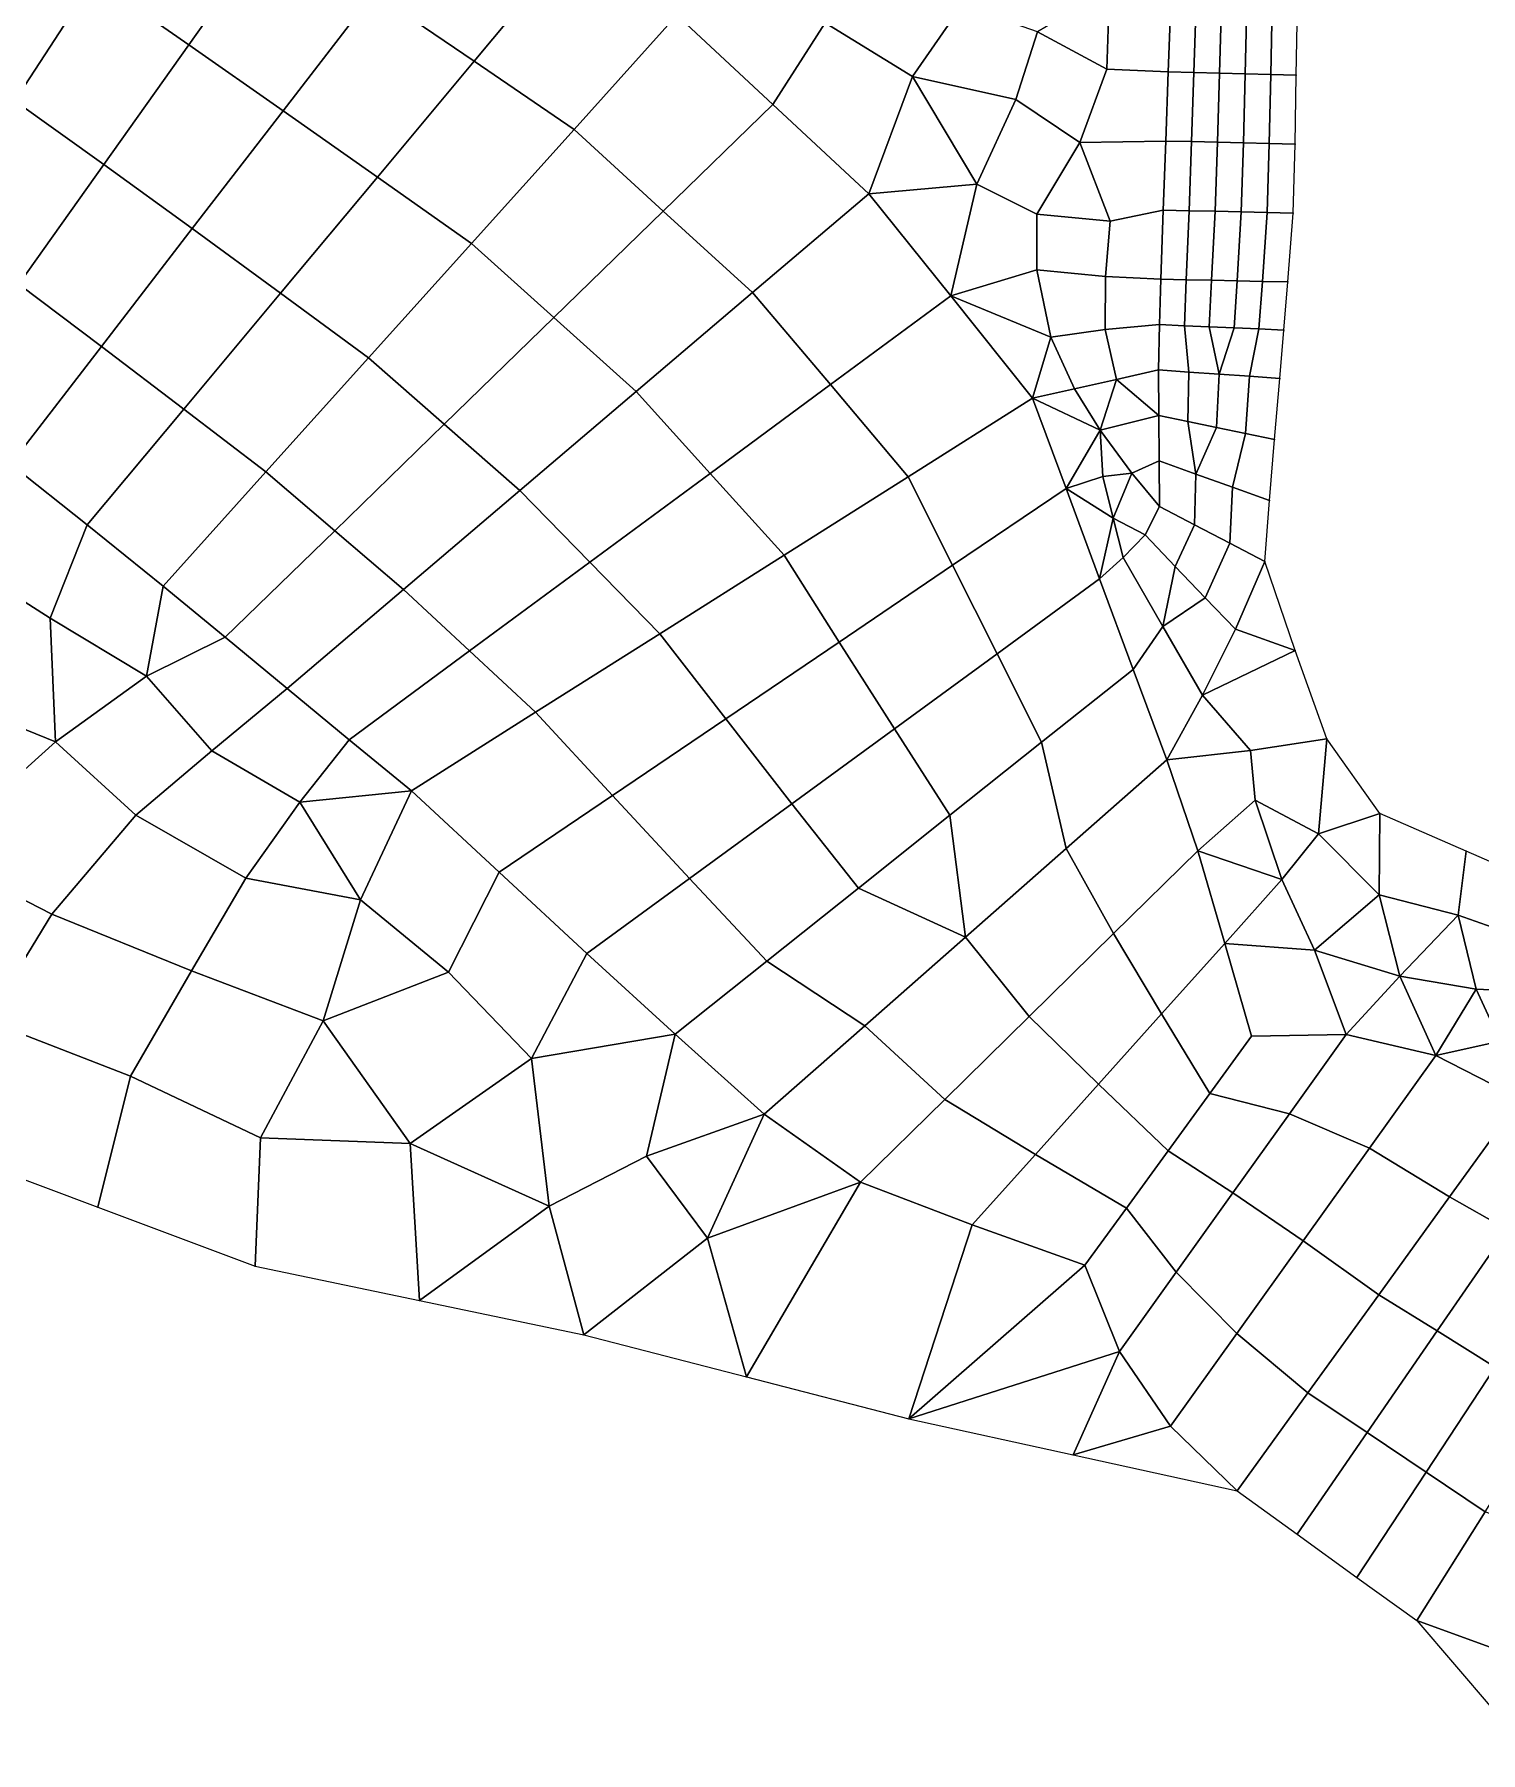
# Model space of a CAD drawing. Extents: x 391089 to 406232, y 6461839 to 6471033.
# Drawn here: x 402362.6 to 402490.8, y 6469441.8 to 6469594.2 of the extents above; entities that cross this region are included whole.
import ezdxf

# ---------------------------------------------------------------- set-up
doc = ezdxf.new("R2010")
doc.units = 0
for name, color, linetype in [('MESH_BOUND', 25, 'CONTINUOUS'), ('MESH_ELEMS', 18, 'CONTINUOUS'), ('MESH_NODES', 18, 'CONTINUOUS')]:
    doc.layers.add(name, color=color, linetype=linetype)

msp = doc.modelspace()

# ---------------------------------------------------------------- linework, layer by layer
at = {"layer": 'MESH_BOUND', "color": 25}
for points in [[(402474.422, 6469590.58, 1.513), (402474.517, 6469596.7, 1.434)], [(402474.327, 6469584.46, 1.661), (402474.422, 6469590.58, 1.513)], [(402474.145, 6469578.35, 1.726), (402474.327, 6469584.46, 1.661)], [(402473.682, 6469572.24, 1.648), (402474.145, 6469578.35, 1.726)], [(402473.32, 6469567.97, 1.853), (402473.682, 6469572.24, 1.648)], [(402472.957, 6469563.69, 1.756), (402473.32, 6469567.97, 1.853)], [(402472.499, 6469558.28, 1.98), (402472.957, 6469563.69, 1.756)], [(402472.04, 6469552.87, 1.825), (402472.499, 6469558.28, 1.98)], [(402471.644, 6469547.46, 1.666), (402472.04, 6469552.87, 1.825)], [(402474.312, 6469539.55, 1.638), (402471.644, 6469547.46, 1.666)], [(402477.132, 6469531.72, 1.352), (402474.312, 6469539.55, 1.638)], [(402481.836, 6469525.09, 1.41), (402477.132, 6469531.72, 1.352)], [(402489.484, 6469521.75, 1.276), (402481.836, 6469525.09, 1.41)], [(402497.132, 6469518.42, 1.28), (402489.484, 6469521.75, 1.276)], [(402354.259, 6469495.42, 3.303), (402368.197, 6469490.19, 3.318)], [(402368.197, 6469490.19, 3.318), (402382.139, 6469484.98, 3.354)], [(402382.139, 6469484.98, 3.354), (402396.709, 6469481.93, 3.698)], [(402396.709, 6469481.93, 3.698), (402411.278, 6469478.88, 3.493)], [(402411.278, 6469478.88, 3.493), (402425.687, 6469475.15, 3.456)], [(402425.687, 6469475.15, 3.456), (402440.098, 6469471.42, 3.495)], [(402440.098, 6469471.42, 3.495), (402454.638, 6469468.23, 3.337)], [(402454.638, 6469468.23, 3.337), (402469.178, 6469465.04, 3.322)], [(402469.178, 6469465.04, 3.322), (402474.491, 6469461.21, 5.495)], [(402474.491, 6469461.21, 5.495), (402479.804, 6469457.37, 5.782)], [(402479.804, 6469457.37, 5.782), (402485.117, 6469453.54, 4.01)], [(402485.117, 6469453.54, 4.01), (402495.114, 6469441.83, 3.667)]]:
    msp.add_polyline3d(points, dxfattribs=at)
at = {"layer": 'MESH_ELEMS', "color": 178}
for points in [[(402383.798, 6469603.9, -0.001), (402374.909, 6469609.92, -0.001), (402367.887, 6469599.12), (402376.265, 6469593.27)], [(402410.13, 6469602.09, 1.294), (402400.731, 6469608.31, 1.378), (402392.681, 6469597.86, -0.001), (402401.555, 6469591.81, -0.001)], [(402367.887, 6469599.12), (402359.509, 6469604.96), (402352.997, 6469593.97), (402360.864, 6469588.31)], [(402392.681, 6469597.86, -0.001), (402383.798, 6469603.9, -0.001), (402376.265, 6469593.27), (402384.632, 6469587.42)], [(402419.53, 6469595.88, 1.355), (402428.031, 6469587.97, 1.49), (402432.673, 6469595.22, 1.174), (402424.838, 6469603.39, 1.136)], [(402419.53, 6469595.88, 1.355), (402410.13, 6469602.09, 1.294), (402401.555, 6469591.81, -0.001), (402410.423, 6469585.76, -0.001)], [(402440.401, 6469590.44, 1.196), (402444.782, 6469596.76, 1.129), (402439.28, 6469601.48, 1.11), (402432.673, 6469595.22, 1.174)], [(402376.265, 6469593.27), (402367.887, 6469599.12), (402360.864, 6469588.31), (402368.732, 6469582.65)], [(402401.555, 6469591.81, -0.001), (402392.681, 6469597.86, -0.001), (402384.632, 6469587.42), (402392.98, 6469581.53)], [(402457.864, 6469598.22, 1.214), (402451.488, 6469594.41, 1.139), (402457.646, 6469591.1, 1.241), (402457.864, 6469598.22, 1.214)], [(402457.646, 6469591.1, 1.241), (402463.076, 6469590.86, 1.416), (402463.3, 6469596.98, 1.56), (402457.864, 6469598.22, 1.214)], [(402410.423, 6469585.76, -0.001), (402418.324, 6469578.52, -0.001), (402428.031, 6469587.97, 1.49), (402419.53, 6469595.88, 1.355)], [(402449.573, 6469588.4, 1.213), (402451.488, 6469594.41, 1.139), (402444.782, 6469596.76, 1.129), (402440.401, 6469590.44, 1.196)], [(402465.543, 6469596.93, 1.552), (402463.3, 6469596.98, 1.56), (402463.076, 6469590.86, 1.416), (402465.346, 6469590.8, 1.46)], [(402467.787, 6469596.87, 1.049), (402465.543, 6469596.93, 1.552), (402465.346, 6469590.8, 1.46), (402467.615, 6469590.75, 1.036)], [(402470.03, 6469596.82, 0.905), (402467.787, 6469596.87, 1.049), (402467.615, 6469590.75, 1.036), (402469.884, 6469590.69, 0.572)], [(402472.274, 6469596.76, 1.493), (402470.03, 6469596.82, 0.905), (402469.884, 6469590.69, 0.572), (402472.153, 6469590.64, 1.432)], [(402474.517, 6469596.7, 1.434), (402472.274, 6469596.76, 1.493), (402472.153, 6469590.64, 1.432), (402474.422, 6469590.58, 1.513)], [(402428.031, 6469587.97, 1.49), (402436.533, 6469580.06, -0.003), (402440.401, 6469590.44, 1.196), (402432.673, 6469595.22, 1.174)], [(402449.573, 6469588.4, 1.213), (402455.237, 6469584.6, 1.395), (402457.646, 6469591.1, 1.241), (402451.488, 6469594.41, 1.139)], [(402384.632, 6469587.42), (402376.265, 6469593.27), (402368.732, 6469582.65), (402376.582, 6469576.97)], [(402410.423, 6469585.76, -0.001), (402401.555, 6469591.81, -0.001), (402392.98, 6469581.53), (402401.316, 6469575.64)], [(402462.853, 6469584.73, 1.321), (402463.076, 6469590.86, 1.416), (402457.646, 6469591.1, 1.241), (402455.237, 6469584.6, 1.395)], [(402440.401, 6469590.44, 1.196), (402436.533, 6469580.06, -0.003), (402446.125, 6469580.92, 1.891), (402440.401, 6469590.44, 1.196)], [(402440.401, 6469590.44, 1.196), (402446.125, 6469580.92, 1.891), (402449.573, 6469588.4, 1.213), (402440.401, 6469590.44, 1.196)], [(402465.346, 6469590.8, 1.46), (402463.076, 6469590.86, 1.416), (402462.853, 6469584.73, 1.321), (402465.148, 6469584.68, 1.296)], [(402467.615, 6469590.75, 1.036), (402465.346, 6469590.8, 1.46), (402465.148, 6469584.68, 1.296), (402467.443, 6469584.62, 1)], [(402469.884, 6469590.69, 0.572), (402467.615, 6469590.75, 1.036), (402467.443, 6469584.62, 1), (402469.737, 6469584.57, 0.6)], [(402472.153, 6469590.64, 1.432), (402469.884, 6469590.69, 0.572), (402469.737, 6469584.57, 0.6), (402472.032, 6469584.52, 1.598)], [(402474.422, 6469590.58, 1.513), (402472.153, 6469590.64, 1.432), (402472.032, 6469584.52, 1.598), (402474.327, 6469584.46, 1.661)], [(402368.732, 6469582.65), (402360.864, 6469588.31), (402353.842, 6469577.5, 0), (402361.198, 6469572.03, 0)], [(402446.125, 6469580.92, 1.891), (402451.43, 6469578.25, 1.705), (402455.237, 6469584.6, 1.395), (402449.573, 6469588.4, 1.213)], [(402392.98, 6469581.53), (402384.632, 6469587.42), (402376.582, 6469576.97), (402384.404, 6469571.25)], [(402418.324, 6469578.52, -0.001), (402426.225, 6469571.29, 0), (402436.533, 6469580.06, -0.003), (402428.031, 6469587.97, 1.49)], [(402401.316, 6469575.64), (402408.617, 6469569.07), (402418.324, 6469578.52, -0.001), (402410.423, 6469585.76, -0.001)], [(402457.917, 6469577.64, 1.522), (402455.237, 6469584.6, 1.395), (402451.43, 6469578.25, 1.705), (402457.917, 6469577.64, 1.522)], [(402462.629, 6469578.6, 1.432), (402462.853, 6469584.73, 1.321), (402455.237, 6469584.6, 1.395), (402457.917, 6469577.64, 1.522)], [(402465.148, 6469584.68, 1.296), (402462.853, 6469584.73, 1.321), (402462.629, 6469578.6, 1.432), (402464.933, 6469578.55, 1.423)], [(402467.443, 6469584.62, 1), (402465.148, 6469584.68, 1.296), (402464.933, 6469578.55, 1.423), (402467.236, 6469578.5, 1)], [(402469.737, 6469584.57, 0.6), (402467.443, 6469584.62, 1), (402467.236, 6469578.5, 1), (402469.539, 6469578.45, 0.7)], [(402472.032, 6469584.52, 1.598), (402469.737, 6469584.57, 0.6), (402469.539, 6469578.45, 0.7), (402471.842, 6469578.4, 1.687)], [(402474.327, 6469584.46, 1.661), (402472.032, 6469584.52, 1.598), (402471.842, 6469578.4, 1.687), (402474.145, 6469578.35, 1.726)], [(402376.582, 6469576.97), (402368.732, 6469582.65), (402361.198, 6469572.03, 0), (402368.533, 6469566.52)], [(402401.316, 6469575.64), (402392.98, 6469581.53), (402384.404, 6469571.25), (402392.21, 6469565.51)], [(402446.125, 6469580.92, 1.891), (402436.533, 6469580.06, -0.003), (402443.798, 6469571, -0.002), (402446.125, 6469580.92, 1.891)], [(402443.798, 6469571, -0.002), (402451.427, 6469573.32, 1.933), (402451.43, 6469578.25, 1.705), (402446.125, 6469580.92, 1.891)], [(402426.225, 6469571.29, 0), (402433.137, 6469563.13, 0), (402443.798, 6469571, -0.002), (402436.533, 6469580.06, -0.003)], [(402408.617, 6469569.07), (402415.918, 6469562.51), (402426.225, 6469571.29, 0), (402418.324, 6469578.52, -0.001)], [(402451.43, 6469578.25, 1.705), (402451.427, 6469573.32, 1.933), (402457.5, 6469572.72, 1.676), (402457.917, 6469577.64, 1.522)], [(402462.406, 6469572.48, 1.633), (402462.629, 6469578.6, 1.432), (402457.917, 6469577.64, 1.522), (402457.5, 6469572.72, 1.676)], [(402464.933, 6469578.55, 1.423), (402462.629, 6469578.6, 1.432), (402462.406, 6469572.48, 1.633), (402464.661, 6469572.43, 1.6)], [(402467.236, 6469578.5, 1), (402464.933, 6469578.55, 1.423), (402464.661, 6469572.43, 1.6), (402466.916, 6469572.38, 1.211)], [(402469.539, 6469578.45, 0.7), (402467.236, 6469578.5, 1), (402466.916, 6469572.38, 1.211), (402469.171, 6469572.34, 0.72)], [(402471.842, 6469578.4, 1.687), (402469.539, 6469578.45, 0.7), (402469.171, 6469572.34, 0.72), (402471.427, 6469572.29, 1.349)], [(402474.145, 6469578.35, 1.726), (402471.842, 6469578.4, 1.687), (402471.427, 6469572.29, 1.349), (402473.682, 6469572.24, 1.648)], [(402384.404, 6469571.25), (402376.582, 6469576.97), (402368.533, 6469566.52), (402375.829, 6469560.97)], [(402392.21, 6469565.51), (402398.91, 6469559.63), (402408.617, 6469569.07), (402401.316, 6469575.64)], [(402451.427, 6469573.32, 1.933), (402443.798, 6469571, -0.002), (402452.667, 6469567.35, 1.779), (402451.427, 6469573.32, 1.933)], [(402457.474, 6469568.02, 1.822), (402457.5, 6469572.72, 1.676), (402451.427, 6469573.32, 1.933), (402452.667, 6469567.35, 1.779)], [(402368.533, 6469566.52), (402361.198, 6469572.03, 0), (402353.665, 6469561.4, 0.002), (402360.483, 6469556.08, 0.002)], [(402415.918, 6469562.51), (402422.476, 6469555.26), (402433.137, 6469563.13, 0), (402426.225, 6469571.29, 0)], [(402462.304, 6469568.46, 1.601), (402462.406, 6469572.48, 1.633), (402457.5, 6469572.72, 1.676), (402457.474, 6469568.02, 1.822)], [(402464.507, 6469568.36, 1.342), (402464.661, 6469572.43, 1.6), (402462.406, 6469572.48, 1.633), (402462.304, 6469568.46, 1.601)], [(402466.71, 6469568.26, 0.921), (402466.916, 6469572.38, 1.211), (402464.661, 6469572.43, 1.6), (402464.507, 6469568.36, 1.342)], [(402468.913, 6469568.16, 0.715), (402469.171, 6469572.34, 0.72), (402466.916, 6469572.38, 1.211), (402466.71, 6469568.26, 0.921)], [(402471.116, 6469568.07, 1.671), (402471.427, 6469572.29, 1.349), (402469.171, 6469572.34, 0.72), (402468.913, 6469568.16, 0.715)], [(402473.32, 6469567.97, 1.853), (402473.682, 6469572.24, 1.648), (402471.427, 6469572.29, 1.349), (402471.116, 6469568.07, 1.671)], [(402392.21, 6469565.51), (402384.404, 6469571.25), (402375.829, 6469560.97), (402383.103, 6469555.39, 0)], [(402433.137, 6469563.13, 0), (402440.03, 6469554.96, 0), (402451.039, 6469561.93, 1.796), (402443.798, 6469571, -0.002)], [(402452.667, 6469567.35, 1.779), (402443.798, 6469571, -0.002), (402451.039, 6469561.93, 1.796), (402452.667, 6469567.35, 1.779)], [(402398.91, 6469559.63), (402405.61, 6469553.74), (402415.918, 6469562.51), (402408.617, 6469569.07)], [(402462.202, 6469564.44, 1.719), (402462.304, 6469568.46, 1.601), (402457.474, 6469568.02, 1.822), (402458.481, 6469563.6, 1.907)], [(402464.891, 6469564.25, 1.269), (402464.507, 6469568.36, 1.342), (402462.304, 6469568.46, 1.601), (402462.202, 6469564.44, 1.719)], [(402467.58, 6469564.06, 0.543), (402466.71, 6469568.26, 0.921), (402464.507, 6469568.36, 1.342), (402464.891, 6469564.25, 1.269)], [(402467.58, 6469564.06, 0.543), (402468.913, 6469568.16, 0.715), (402466.71, 6469568.26, 0.921), (402467.58, 6469564.06, 0.543)], [(402454.76, 6469562.76, 1.824), (402452.667, 6469567.35, 1.779), (402451.039, 6469561.93, 1.796), (402454.76, 6469562.76, 1.824)], [(402454.76, 6469562.76, 1.824), (402458.481, 6469563.6, 1.907), (402457.474, 6469568.02, 1.822), (402452.667, 6469567.35, 1.779)], [(402470.269, 6469563.88, 1.296), (402471.116, 6469568.07, 1.671), (402468.913, 6469568.16, 0.715), (402467.58, 6469564.06, 0.543)], [(402472.957, 6469563.69, 1.756), (402473.32, 6469567.97, 1.853), (402471.116, 6469568.07, 1.671), (402470.269, 6469563.88, 1.296)], [(402375.829, 6469560.97), (402368.533, 6469566.52), (402360.483, 6469556.08, 0.002), (402367.253, 6469550.69, 0.002)], [(402383.103, 6469555.39, 0), (402389.203, 6469550.18), (402398.91, 6469559.63), (402392.21, 6469565.51)], [(402462.202, 6469564.44, 1.719), (402458.481, 6469563.6, 1.907), (402462.235, 6469560.4, 1.925), (402462.202, 6469564.44, 1.719)], [(402464.801, 6469559.87, 1.768), (402464.891, 6469564.25, 1.269), (402462.202, 6469564.44, 1.719), (402462.235, 6469560.4, 1.925)], [(402467.367, 6469559.34, 0.5), (402467.58, 6469564.06, 0.543), (402464.891, 6469564.25, 1.269), (402464.801, 6469559.87, 1.768)], [(402469.933, 6469558.81, 1.343), (402470.269, 6469563.88, 1.296), (402467.58, 6469564.06, 0.543), (402467.367, 6469559.34, 0.5)], [(402472.499, 6469558.28, 1.98), (402472.957, 6469563.69, 1.756), (402470.269, 6469563.88, 1.296), (402469.933, 6469558.81, 1.343)], [(402405.61, 6469553.74), (402411.816, 6469547.39), (402422.476, 6469555.26), (402415.918, 6469562.51)], [(402422.476, 6469555.26), (402429.021, 6469548), (402440.03, 6469554.96, 0), (402433.137, 6469563.13, 0)], [(402454.76, 6469562.76, 1.824), (402451.039, 6469561.93, 1.796), (402457.032, 6469559.1, 1.822), (402454.76, 6469562.76, 1.824)], [(402454.76, 6469562.76, 1.824), (402457.032, 6469559.1, 1.822), (402458.481, 6469563.6, 1.907), (402454.76, 6469562.76, 1.824)], [(402458.481, 6469563.6, 1.907), (402457.032, 6469559.1, 1.822), (402462.235, 6469560.4, 1.925), (402458.481, 6469563.6, 1.907)], [(402383.103, 6469555.39, 0), (402375.829, 6469560.97), (402367.253, 6469550.69, 0.002), (402373.996, 6469545.27, 0.854)], [(402451.039, 6469561.93, 1.796), (402440.03, 6469554.96, 0), (402443.965, 6469547.11, 0), (402454.014, 6469553.91, 1.323)], [(402457.032, 6469559.1, 1.822), (402451.039, 6469561.93, 1.796), (402454.014, 6469553.91, 1.323), (402457.032, 6469559.1, 1.822)], [(402389.203, 6469550.18), (402395.302, 6469544.97, 0), (402405.61, 6469553.74), (402398.91, 6469559.63)], [(402454.014, 6469553.91, 1.323), (402457.269, 6469554.99, 1.411), (402457.032, 6469559.1, 1.822), (402454.014, 6469553.91, 1.323)], [(402457.032, 6469559.1, 1.822), (402459.837, 6469555.27, 1.542), (402462.267, 6469556.37, 1.767), (402462.235, 6469560.4, 1.925)], [(402459.837, 6469555.27, 1.542), (402457.032, 6469559.1, 1.822), (402457.269, 6469554.99, 1.411), (402459.837, 6469555.27, 1.542)], [(402465.525, 6469555.2, 0.5), (402464.801, 6469559.87, 1.768), (402462.235, 6469560.4, 1.925), (402462.267, 6469556.37, 1.767)], [(402465.525, 6469555.2, 0.5), (402467.367, 6469559.34, 0.5), (402464.801, 6469559.87, 1.768), (402465.525, 6469555.2, 0.5)], [(402468.783, 6469554.04, 0.879), (402469.933, 6469558.81, 1.343), (402467.367, 6469559.34, 0.5), (402465.525, 6469555.2, 0.5)], [(402472.04, 6469552.87, 1.825), (402472.499, 6469558.28, 1.98), (402469.933, 6469558.81, 1.343), (402468.783, 6469554.04, 0.879)], [(402357.135, 6469546.8, 1.058), (402363.969, 6469542.42, 1.168), (402367.253, 6469550.69, 0.002), (402360.483, 6469556.08, 0.002)], [(402459.837, 6469555.27, 1.542), (402462.3, 6469552.33, 1.463), (402462.267, 6469556.37, 1.767), (402459.837, 6469555.27, 1.542)], [(402465.415, 6469550.71, 0.5), (402465.525, 6469555.2, 0.5), (402462.267, 6469556.37, 1.767), (402462.3, 6469552.33, 1.463)], [(402373.996, 6469545.27, 0.854), (402379.495, 6469540.73, 1.095), (402389.203, 6469550.18), (402383.103, 6469555.39, 0)], [(402411.816, 6469547.39), (402418.012, 6469541.04), (402429.021, 6469548), (402422.476, 6469555.26)], [(402440.03, 6469554.96, 0), (402429.021, 6469548), (402433.916, 6469540.31), (402443.965, 6469547.11, 0)], [(402454.014, 6469553.91, 1.323), (402458.189, 6469551.28, 1.08), (402457.269, 6469554.99, 1.411), (402454.014, 6469553.91, 1.323)], [(402457.269, 6469554.99, 1.411), (402458.189, 6469551.28, 1.08), (402459.837, 6469555.27, 1.542), (402457.269, 6469554.99, 1.411)], [(402462.3, 6469552.33, 1.463), (402459.837, 6469555.27, 1.542), (402458.189, 6469551.28, 1.08), (402461.023, 6469549.81, 1.161)], [(402468.529, 6469549.08, 0.6), (402468.783, 6469554.04, 0.879), (402465.525, 6469555.2, 0.5), (402465.415, 6469550.71, 0.5)], [(402395.302, 6469544.97, 0), (402401.155, 6469539.52, 0), (402411.816, 6469547.39), (402405.61, 6469553.74)], [(402454.014, 6469553.91, 1.323), (402443.965, 6469547.11, 0), (402447.899, 6469539.26, -0.001), (402456.988, 6469545.9, -0.002)], [(402454.014, 6469553.91, 1.323), (402456.988, 6469545.9, -0.002), (402458.189, 6469551.28, 1.08), (402454.014, 6469553.91, 1.323)], [(402471.644, 6469547.46, 1.666), (402472.04, 6469552.87, 1.825), (402468.783, 6469554.04, 0.879), (402468.529, 6469549.08, 0.6)], [(402461.023, 6469549.81, 1.161), (402463.69, 6469547.02, 0.6), (402465.415, 6469550.71, 0.5), (402462.3, 6469552.33, 1.463)], [(402373.996, 6469545.27, 0.854), (402367.253, 6469550.69, 0.002), (402363.969, 6469542.42, 1.168), (402372.526, 6469537.29, 1.399)], [(402379.495, 6469540.73, 1.095), (402384.995, 6469536.19, 1.191), (402395.302, 6469544.97, 0), (402389.203, 6469550.18)], [(402458.189, 6469551.28, 1.08), (402456.988, 6469545.9, -0.002), (402459.09, 6469547.79, 0.895), (402458.189, 6469551.28, 1.08)], [(402461.023, 6469549.81, 1.161), (402458.189, 6469551.28, 1.08), (402459.09, 6469547.79, 0.895), (402461.023, 6469549.81, 1.161)], [(402463.69, 6469547.02, 0.6), (402466.358, 6469544.24, 0.448), (402468.529, 6469549.08, 0.6), (402465.415, 6469550.71, 0.5)], [(402459.09, 6469547.79, 0.895), (402462.604, 6469541.69, 0.5), (402463.69, 6469547.02, 0.6), (402461.023, 6469549.81, 1.161)], [(402466.358, 6469544.24, 0.448), (402469.026, 6469541.45, 1.056), (402471.644, 6469547.46, 1.666), (402468.529, 6469549.08, 0.6)], [(402401.155, 6469539.52, 0), (402407.003, 6469534.08), (402418.012, 6469541.04), (402411.816, 6469547.39)], [(402429.021, 6469548), (402418.012, 6469541.04), (402423.867, 6469533.51), (402433.916, 6469540.31)], [(402443.965, 6469547.11, 0), (402433.916, 6469540.31), (402438.811, 6469532.61, 0), (402447.899, 6469539.26, -0.001)], [(402456.988, 6469545.9, -0.002), (402459.962, 6469537.88, -0.001), (402462.604, 6469541.69, 0.5), (402459.09, 6469547.79, 0.895)], [(402462.604, 6469541.69, 0.5), (402466.358, 6469544.24, 0.448), (402463.69, 6469547.02, 0.6), (402462.604, 6469541.69, 0.5)], [(402471.644, 6469547.46, 1.666), (402469.026, 6469541.45, 1.056), (402474.312, 6469539.55, 1.638), (402471.644, 6469547.46, 1.666)], [(402363.969, 6469542.42, 1.168), (402357.135, 6469546.8, 1.058), (402352.68, 6469536.26, 1.503), (402364.466, 6469531.46, 1.73)], [(402459.962, 6469537.88, -0.001), (402456.988, 6469545.9, -0.002), (402447.899, 6469539.26, -0.001), (402451.846, 6469531.42, -0.001)], [(402379.495, 6469540.73, 1.095), (402373.996, 6469545.27, 0.854), (402372.526, 6469537.29, 1.399), (402379.495, 6469540.73, 1.095)], [(402384.995, 6469536.19, 1.191), (402390.494, 6469531.65, 1.383), (402401.155, 6469539.52, 0), (402395.302, 6469544.97, 0)], [(402462.604, 6469541.69, 0.5), (402466.118, 6469535.59, 1.091), (402469.026, 6469541.45, 1.056), (402466.358, 6469544.24, 0.448)], [(402364.466, 6469531.46, 1.73), (402372.526, 6469537.29, 1.399), (402363.969, 6469542.42, 1.168), (402364.466, 6469531.46, 1.73)], [(402418.012, 6469541.04), (402407.003, 6469534.08), (402413.819, 6469526.7), (402423.867, 6469533.51)], [(402459.962, 6469537.88, -0.001), (402462.936, 6469529.87, -0.001), (402466.118, 6469535.59, 1.091), (402462.604, 6469541.69, 0.5)], [(402474.312, 6469539.55, 1.638), (402469.026, 6469541.45, 1.056), (402466.118, 6469535.59, 1.091), (402474.312, 6469539.55, 1.638)], [(402378.32, 6469530.67, 1.685), (402384.995, 6469536.19, 1.191), (402379.495, 6469540.73, 1.095), (402372.526, 6469537.29, 1.399)], [(402390.494, 6469531.65, 1.383), (402395.994, 6469527.11, 0.001), (402407.003, 6469534.08), (402401.155, 6469539.52, 0)], [(402433.916, 6469540.31), (402423.867, 6469533.51), (402429.723, 6469525.97), (402438.811, 6469532.61, 0)], [(402474.312, 6469539.55, 1.638), (402466.118, 6469535.59, 1.091), (402470.374, 6469530.68, 0.985), (402477.132, 6469531.72, 1.352)], [(402451.846, 6469531.42, -0.001), (402447.899, 6469539.26, -0.001), (402438.811, 6469532.61, 0), (402443.73, 6469524.95, 0)], [(402462.936, 6469529.87, -0.001), (402459.962, 6469537.88, -0.001), (402451.846, 6469531.42, -0.001), (402454.015, 6469522.01, -0.001)], [(402364.466, 6469531.46, 1.73), (402352.68, 6469536.26, 1.503), (402353.527, 6469521.63, 2.114), (402364.466, 6469531.46, 1.73)], [(402371.573, 6469524.95, 1.823), (402378.32, 6469530.67, 1.685), (402372.526, 6469537.29, 1.399), (402364.466, 6469531.46, 1.73)], [(402386.108, 6469526.11, 2.124), (402390.494, 6469531.65, 1.383), (402384.995, 6469536.19, 1.191), (402378.32, 6469530.67, 1.685)], [(402466.118, 6469535.59, 1.091), (402462.936, 6469529.87, -0.001), (402470.374, 6469530.68, 0.985), (402466.118, 6469535.59, 1.091)], [(402407.003, 6469534.08), (402395.994, 6469527.11, 0.001), (402403.77, 6469519.9, 1.65), (402413.819, 6469526.7)], [(402423.867, 6469533.51), (402413.819, 6469526.7), (402420.635, 6469519.33), (402429.723, 6469525.97)], [(402443.73, 6469524.95, 0), (402438.811, 6469532.61, 0), (402429.723, 6469525.97), (402435.615, 6469518.48)], [(402470.78, 6469526.28, 1.004), (402476.396, 6469523.3, 1.322), (402477.132, 6469531.72, 1.352), (402470.374, 6469530.68, 0.985)], [(402476.396, 6469523.3, 1.322), (402481.836, 6469525.09, 1.41), (402477.132, 6469531.72, 1.352), (402476.396, 6469523.3, 1.322)], [(402364.139, 6469516.19, 2.309), (402371.573, 6469524.95, 1.823), (402364.466, 6469531.46, 1.73), (402353.527, 6469521.63, 2.114)], [(402378.32, 6469530.67, 1.685), (402371.573, 6469524.95, 1.823), (402381.32, 6469519.36, 2.813), (402386.108, 6469526.11, 2.124)], [(402386.108, 6469526.11, 2.124), (402395.994, 6469527.11, 0.001), (402390.494, 6469531.65, 1.383), (402386.108, 6469526.11, 2.124)], [(402454.015, 6469522.01, -0.001), (402451.846, 6469531.42, -0.001), (402443.73, 6469524.95, 0), (402445.094, 6469514.15, 0)], [(402470.78, 6469526.28, 1.004), (402470.374, 6469530.68, 0.985), (402462.936, 6469529.87, -0.001), (402465.709, 6469521.79, -0.001)], [(402458.23, 6469514.45, 0), (402465.709, 6469521.79, -0.001), (402462.936, 6469529.87, -0.001), (402454.015, 6469522.01, -0.001)], [(402386.108, 6469526.11, 2.124), (402391.477, 6469517.46, 2.378), (402395.994, 6469527.11, 0.001), (402386.108, 6469526.11, 2.124)], [(402403.77, 6469519.9, 1.65), (402395.994, 6469527.11, 0.001), (402391.477, 6469517.46, 2.378), (402399.278, 6469511.03, 2.785)], [(402386.108, 6469526.11, 2.124), (402381.32, 6469519.36, 2.813), (402391.477, 6469517.46, 2.378), (402386.108, 6469526.11, 2.124)], [(402413.819, 6469526.7), (402403.77, 6469519.9, 1.65), (402411.546, 6469512.69, 0.001), (402420.635, 6469519.33)], [(402435.615, 6469518.48), (402429.723, 6469525.97), (402420.635, 6469519.33), (402427.499, 6469512.01)], [(402465.709, 6469521.79, -0.001), (402473.14, 6469519.26, 0.692), (402470.78, 6469526.28, 1.004), (402465.709, 6469521.79, -0.001)], [(402470.78, 6469526.28, 1.004), (402473.14, 6469519.26, 0.692), (402476.396, 6469523.3, 1.322), (402470.78, 6469526.28, 1.004)], [(402371.573, 6469524.95, 1.823), (402364.139, 6469516.19, 2.309), (402376.496, 6469511.14, 2.977), (402381.32, 6469519.36, 2.813)], [(402445.094, 6469514.15, 0), (402443.73, 6469524.95, 0), (402435.615, 6469518.48), (402445.094, 6469514.15, 0)], [(402481.767, 6469517.89, 1.209), (402481.836, 6469525.09, 1.41), (402476.396, 6469523.3, 1.322), (402481.767, 6469517.89, 1.209)], [(402481.767, 6469517.89, 1.209), (402488.759, 6469516.09, 1.089), (402489.484, 6469521.75, 1.276), (402481.836, 6469525.09, 1.41)], [(402481.767, 6469517.89, 1.209), (402476.396, 6469523.3, 1.322), (402473.14, 6469519.26, 0.692), (402476.042, 6469512.98, 0.726)], [(402358.37, 6469506.76, 3.021), (402364.139, 6469516.19, 2.309), (402353.527, 6469521.63, 2.114), (402346.034, 6469511.54, 2.838)], [(402450.75, 6469507.1), (402458.23, 6469514.45, 0), (402454.015, 6469522.01, -0.001), (402445.094, 6469514.15, 0)], [(402462.486, 6469507.34, 0), (402468.079, 6469513.58, -0.001), (402465.709, 6469521.79, -0.001), (402458.23, 6469514.45, 0)], [(402465.709, 6469521.79, -0.001), (402468.079, 6469513.58, -0.001), (402473.14, 6469519.26, 0.692), (402465.709, 6469521.79, -0.001)], [(402488.759, 6469516.09, 1.089), (402495.81, 6469513.61, 1.078), (402497.132, 6469518.42, 1.28), (402489.484, 6469521.75, 1.276)], [(402399.278, 6469511.03, 2.785), (402406.641, 6469503.38, 3.018), (402411.546, 6469512.69, 0.001), (402403.77, 6469519.9, 1.65)], [(402388.164, 6469506.72, 2.845), (402391.477, 6469517.46, 2.378), (402381.32, 6469519.36, 2.813), (402376.496, 6469511.14, 2.977)], [(402427.499, 6469512.01), (402420.635, 6469519.33), (402411.546, 6469512.69, 0.001), (402419.383, 6469505.54, 0.001)], [(402445.094, 6469514.15, 0), (402435.615, 6469518.48), (402427.499, 6469512.01), (402436.173, 6469506.29)], [(402476.042, 6469512.98, 0.726), (402473.14, 6469519.26, 0.692), (402468.079, 6469513.58, -0.001), (402476.042, 6469512.98, 0.726)], [(402399.278, 6469511.03, 2.785), (402391.477, 6469517.46, 2.378), (402388.164, 6469506.72, 2.845), (402399.278, 6469511.03, 2.785)], [(402483.603, 6469510.68, 0.926), (402481.767, 6469517.89, 1.209), (402476.042, 6469512.98, 0.726), (402483.603, 6469510.68, 0.926)], [(402483.603, 6469510.68, 0.926), (402488.759, 6469516.09, 1.089), (402481.767, 6469517.89, 1.209), (402483.603, 6469510.68, 0.926)], [(402371.11, 6469501.81, 3.263), (402376.496, 6469511.14, 2.977), (402364.139, 6469516.19, 2.309), (402358.37, 6469506.76, 3.021)], [(402483.603, 6469510.68, 0.926), (402490.352, 6469509.54, 0.68), (402488.759, 6469516.09, 1.089), (402483.603, 6469510.68, 0.926)], [(402495.81, 6469513.61, 1.078), (402488.759, 6469516.09, 1.089), (402490.352, 6469509.54, 0.68), (402494.978, 6469509.31, 0.481)], [(402443.271, 6469499.75), (402450.75, 6469507.1), (402445.094, 6469514.15, 0), (402436.173, 6469506.29)], [(402456.892, 6469501.11), (402462.486, 6469507.34, 0), (402458.23, 6469514.45, 0), (402450.75, 6469507.1)], [(402466.757, 6469500.28, 0), (402470.448, 6469505.36, 0.733), (402468.079, 6469513.58, -0.001), (402462.486, 6469507.34, 0)], [(402470.448, 6469505.36, 0.733), (402478.859, 6469505.51, -0.001), (402476.042, 6469512.98, 0.726), (402468.079, 6469513.58, -0.001)], [(402411.546, 6469512.69, 0.001), (402406.641, 6469503.38, 3.018), (402419.383, 6469505.54, 0.001), (402411.546, 6469512.69, 0.001)], [(402436.173, 6469506.29), (402427.499, 6469512.01), (402419.383, 6469505.54, 0.001), (402427.252, 6469498.43, 0.001)], [(402483.603, 6469510.68, 0.926), (402476.042, 6469512.98, 0.726), (402478.859, 6469505.51, -0.001), (402483.603, 6469510.68, 0.926)], [(402382.637, 6469496.34, 3.142), (402388.164, 6469506.72, 2.845), (402376.496, 6469511.14, 2.977), (402371.11, 6469501.81, 3.263)], [(402399.278, 6469511.03, 2.785), (402388.164, 6469506.72, 2.845), (402395.876, 6469495.85, 3.075), (402406.641, 6469503.38, 3.018)], [(402486.804, 6469503.64, -0.001), (402483.603, 6469510.68, 0.926), (402478.859, 6469505.51, -0.001), (402486.804, 6469503.64, -0.001)], [(402486.804, 6469503.64, -0.001), (402490.352, 6469509.54, 0.68), (402483.603, 6469510.68, 0.926), (402486.804, 6469503.64, -0.001)], [(402492.492, 6469504.93, 0.5), (402490.352, 6469509.54, 0.68), (402486.804, 6469503.64, -0.001), (402492.492, 6469504.93, 0.5)], [(402490.352, 6469509.54, 0.68), (402492.492, 6469504.93, 0.5), (402494.978, 6469509.31, 0.481), (402490.352, 6469509.54, 0.68)], [(402463.066, 6469495.2), (402466.757, 6469500.28, 0), (402462.486, 6469507.34, 0), (402456.892, 6469501.11)], [(402371.11, 6469501.81, 3.263), (402358.37, 6469506.76, 3.021), (402354.259, 6469495.42, 3.303), (402368.197, 6469490.19, 3.318)], [(402388.164, 6469506.72, 2.845), (402382.637, 6469496.34, 3.142), (402395.876, 6469495.85, 3.075), (402388.164, 6469506.72, 2.845)], [(402435.792, 6469492.41, 0), (402443.271, 6469499.75), (402436.173, 6469506.29), (402427.252, 6469498.43, 0.001)], [(402451.299, 6469494.87), (402456.892, 6469501.11), (402450.75, 6469507.1), (402443.271, 6469499.75)], [(402416.835, 6469494.72, 3.396), (402419.383, 6469505.54, 0.001), (402406.641, 6469503.38, 3.018), (402408.204, 6469490.28, 3.528)], [(402419.383, 6469505.54, 0.001), (402416.835, 6469494.72, 3.396), (402427.252, 6469498.43, 0.001), (402419.383, 6469505.54, 0.001)], [(402478.859, 6469505.51, -0.001), (402470.448, 6469505.36, 0.733), (402466.757, 6469500.28, 0), (402473.831, 6469498.48, 0)], [(402486.804, 6469503.64, -0.001), (402478.859, 6469505.51, -0.001), (402473.831, 6469498.48, 0), (402480.922, 6469495.42, 0)], [(402486.804, 6469503.64, -0.001), (402494.29, 6469499.8, -0.001), (402492.492, 6469504.93, 0.5), (402486.804, 6469503.64, -0.001)], [(402395.876, 6469495.85, 3.075), (402408.204, 6469490.28, 3.528), (402406.641, 6469503.38, 3.018), (402395.876, 6469495.85, 3.075)], [(402494.29, 6469499.8, -0.001), (402486.804, 6469503.64, -0.001), (402480.922, 6469495.42, 0), (402488.012, 6469491.11, 0)], [(402382.637, 6469496.34, 3.142), (402371.11, 6469501.81, 3.263), (402368.197, 6469490.19, 3.318), (402382.139, 6469484.98, 3.354)], [(402445.705, 6469488.64, 0), (402451.299, 6469494.87), (402443.271, 6469499.75), (402435.792, 6469492.41, 0)], [(402459.375, 6469490.12), (402463.066, 6469495.2), (402456.892, 6469501.11), (402451.299, 6469494.87)], [(402473.831, 6469498.48, 0), (402466.757, 6469500.28, 0), (402463.066, 6469495.2), (402468.803, 6469491.46)], [(402494.29, 6469499.8, -0.001), (402488.012, 6469491.11, 0), (402493.099, 6469488.23, 0), (402499.302, 6469497.24, 0.455)], [(402427.252, 6469498.43, 0.001), (402416.835, 6469494.72, 3.396), (402422.239, 6469487.46, 3.358), (402427.252, 6469498.43, 0.001)], [(402435.792, 6469492.41, 0), (402427.252, 6469498.43, 0.001), (402422.239, 6469487.46, 3.358), (402435.792, 6469492.41, 0)], [(402480.922, 6469495.42, 0), (402473.831, 6469498.48, 0), (402468.803, 6469491.46), (402475.041, 6469487.2)], [(402382.139, 6469484.98, 3.354), (402396.709, 6469481.93, 3.698), (402395.876, 6469495.85, 3.075), (402382.637, 6469496.34, 3.142)], [(402396.709, 6469481.93, 3.698), (402408.204, 6469490.28, 3.528), (402395.876, 6469495.85, 3.075), (402396.709, 6469481.93, 3.698)], [(402468.803, 6469491.46), (402463.066, 6469495.2), (402459.375, 6469490.12), (402463.776, 6469484.44, 0)], [(402488.012, 6469491.11, 0), (402480.922, 6469495.42, 0), (402475.041, 6469487.2), (402481.734, 6469482.42)], [(402408.204, 6469490.28, 3.528), (402411.278, 6469478.88, 3.493), (402422.239, 6469487.46, 3.358), (402416.835, 6469494.72, 3.396)], [(402455.684, 6469485.04, -0.1), (402459.375, 6469490.12), (402451.299, 6469494.87), (402445.705, 6469488.64, 0)], [(402435.792, 6469492.41, 0), (402422.239, 6469487.46, 3.358), (402425.687, 6469475.15, 3.456), (402435.792, 6469492.41, 0)], [(402440.098, 6469471.42, 3.495), (402445.705, 6469488.64, 0), (402435.792, 6469492.41, 0), (402425.687, 6469475.15, 3.456)], [(402475.041, 6469487.2), (402468.803, 6469491.46), (402463.776, 6469484.44, 0), (402469.159, 6469478.99, 0)], [(402488.012, 6469491.11, 0), (402481.734, 6469482.42), (402486.896, 6469479.22), (402493.099, 6469488.23, 0)], [(402408.204, 6469490.28, 3.528), (402396.709, 6469481.93, 3.698), (402411.278, 6469478.88, 3.493), (402408.204, 6469490.28, 3.528)], [(402463.776, 6469484.44, 0), (402459.375, 6469490.12), (402455.684, 6469485.04, -0.1), (402458.748, 6469477.41, 0)], [(402440.098, 6469471.42, 3.495), (402455.684, 6469485.04, -0.1), (402445.705, 6469488.64, 0), (402440.098, 6469471.42, 3.495)], [(402493.099, 6469488.23, 0), (402486.896, 6469479.22), (402492.059, 6469476.02), (402498.187, 6469485.34, 0)], [(402425.687, 6469475.15, 3.456), (402422.239, 6469487.46, 3.358), (402411.278, 6469478.88, 3.493), (402425.687, 6469475.15, 3.456)], [(402481.734, 6469482.42), (402475.041, 6469487.2), (402469.159, 6469478.99, 0), (402475.456, 6469473.73)], [(402458.748, 6469477.41, 0), (402455.684, 6469485.04, -0.1), (402440.098, 6469471.42, 3.495), (402458.748, 6469477.41, 0)], [(402469.159, 6469478.99, 0), (402463.776, 6469484.44, 0), (402458.748, 6469477.41, 0), (402463.278, 6469470.77, 0.001)], [(402481.734, 6469482.42), (402475.456, 6469473.73), (402480.694, 6469470.22, 0), (402486.896, 6469479.22)], [(402475.456, 6469473.73), (402469.159, 6469478.99, 0), (402463.278, 6469470.77, 0.001), (402469.178, 6469465.04, 3.322)], [(402486.896, 6469479.22), (402480.694, 6469470.22, 0), (402485.931, 6469466.7), (402492.059, 6469476.02)], [(402454.638, 6469468.23, 3.337), (402458.748, 6469477.41, 0), (402440.098, 6469471.42, 3.495), (402454.638, 6469468.23, 3.337)], [(402463.278, 6469470.77, 0.001), (402458.748, 6469477.41, 0), (402454.638, 6469468.23, 3.337), (402463.278, 6469470.77, 0.001)], [(402492.059, 6469476.02), (402485.931, 6469466.7), (402491.169, 6469463.18), (402497.222, 6469472.82)], [(402475.456, 6469473.73), (402469.178, 6469465.04, 3.322), (402474.491, 6469461.21, 5.495), (402480.694, 6469470.22, 0)], [(402454.638, 6469468.23, 3.337), (402469.178, 6469465.04, 3.322), (402463.278, 6469470.77, 0.001), (402454.638, 6469468.23, 3.337)], [(402480.694, 6469470.22, 0), (402474.491, 6469461.21, 5.495), (402479.804, 6469457.37, 5.782), (402485.931, 6469466.7)], [(402485.931, 6469466.7), (402479.804, 6469457.37, 5.782), (402485.117, 6469453.54, 4.01), (402491.169, 6469463.18)], [(402505.484, 6469457.61), (402491.169, 6469463.18), (402485.117, 6469453.54, 4.01), (402500.282, 6469448.01, 0.001)], [(402500.282, 6469448.01, 0.001), (402485.117, 6469453.54, 4.01), (402495.114, 6469441.83, 3.667), (402500.282, 6469448.01, 0.001)]]:
    msp.add_3dface(points, dxfattribs=at)
at = {"layer": 'MESH_NODES', "color": 18}
for p in [(402376.265, 6469593.27), (402401.555, 6469591.81, -0.001), (402457.646, 6469591.1, 1.241), (402440.401, 6469590.44, 1.196), (402463.076, 6469590.86, 1.416), (402465.346, 6469590.8, 1.46), (402467.615, 6469590.75, 1.036), (402469.884, 6469590.69, 0.572), (402472.153, 6469590.64, 1.432), (402474.422, 6469590.58, 1.513), (402449.573, 6469588.4, 1.213), (402384.632, 6469587.42), (402428.031, 6469587.97, 1.49), (402410.423, 6469585.76, -0.001), (402455.237, 6469584.6, 1.395), (402462.853, 6469584.73, 1.321), (402465.148, 6469584.68, 1.296), (402467.443, 6469584.62, 1), (402469.737, 6469584.57, 0.6), (402472.032, 6469584.52, 1.598), (402474.327, 6469584.46, 1.661), (402368.732, 6469582.65), (402392.98, 6469581.53), (402446.125, 6469580.92, 1.891), (402436.533, 6469580.06, -0.003), (402418.324, 6469578.52, -0.001), (402451.43, 6469578.25, 1.705), (402457.917, 6469577.64, 1.522), (402462.629, 6469578.6, 1.432), (402464.933, 6469578.55, 1.423), (402467.236, 6469578.5, 1), (402469.539, 6469578.45, 0.7), (402471.842, 6469578.4, 1.687), (402474.145, 6469578.35, 1.726), (402376.582, 6469576.97), (402401.316, 6469575.64), (402451.427, 6469573.32, 1.933), (402426.225, 6469571.29, 0), (402457.5, 6469572.72, 1.676), (402462.406, 6469572.48, 1.633), (402464.661, 6469572.43, 1.6), (402466.916, 6469572.38, 1.211), (402469.171, 6469572.34, 0.72), (402471.427, 6469572.29, 1.349), (402473.682, 6469572.24, 1.648), (402384.404, 6469571.25), (402443.798, 6469571, -0.002), (402408.617, 6469569.07), (402462.304, 6469568.46, 1.601), (402464.507, 6469568.36, 1.342), (402466.71, 6469568.26, 0.921), (402452.667, 6469567.35, 1.779), (402457.474, 6469568.02, 1.822), (402468.913, 6469568.16, 0.715), (402471.116, 6469568.07, 1.671), (402473.32, 6469567.97, 1.853), (402368.533, 6469566.52), (402392.21, 6469565.51), (402462.202, 6469564.44, 1.719), (402464.891, 6469564.25, 1.269), (402467.58, 6469564.06, 0.543), (402470.269, 6469563.88, 1.296), (402472.957, 6469563.69, 1.756), (402415.918, 6469562.51), (402433.137, 6469563.13, 0), (402454.76, 6469562.76, 1.824), (402458.481, 6469563.6, 1.907), (402375.829, 6469560.97), (402451.039, 6469561.93, 1.796), (402398.91, 6469559.63), (402457.032, 6469559.1, 1.822), (402462.235, 6469560.4, 1.925), (402464.801, 6469559.87, 1.768), (402467.367, 6469559.34, 0.5), (402469.933, 6469558.81, 1.343), (402472.499, 6469558.28, 1.98), (402462.267, 6469556.37, 1.767), (402383.103, 6469555.39, 0), (402422.476, 6469555.26), (402440.03, 6469554.96, 0), (402457.269, 6469554.99, 1.411), (402459.837, 6469555.27, 1.542), (402465.525, 6469555.2, 0.5), (402405.61, 6469553.74), (402454.014, 6469553.91, 1.323), (402468.783, 6469554.04, 0.879), (402462.3, 6469552.33, 1.463), (402472.04, 6469552.87, 1.825), (402367.253, 6469550.69, 0.002), (402389.203, 6469550.18), (402458.189, 6469551.28, 1.08), (402465.415, 6469550.71, 0.5), (402461.023, 6469549.81, 1.161), (402468.529, 6469549.08, 0.6), (402411.816, 6469547.39), (402429.021, 6469548), (402443.965, 6469547.11, 0), (402459.09, 6469547.79, 0.895), (402463.69, 6469547.02, 0.6), (402471.644, 6469547.46, 1.666), (402456.988, 6469545.9, -0.002), (402373.996, 6469545.27, 0.854), (402395.302, 6469544.97, 0), (402466.358, 6469544.24, 0.448), (402363.969, 6469542.42, 1.168), (402418.012, 6469541.04), (402462.604, 6469541.69, 0.5), (402469.026, 6469541.45, 1.056), (402379.495, 6469540.73, 1.095), (402401.155, 6469539.52, 0), (402433.916, 6469540.31), (402474.312, 6469539.55, 1.638), (402447.899, 6469539.26, -0.001), (402459.962, 6469537.88, -0.001), (402372.526, 6469537.29, 1.399), (402384.995, 6469536.19, 1.191), (402466.118, 6469535.59, 1.091), (402407.003, 6469534.08), (402423.867, 6469533.51), (402438.811, 6469532.61, 0), (402477.132, 6469531.72, 1.352), (402364.466, 6469531.46, 1.73), (402378.32, 6469530.67, 1.685), (402390.494, 6469531.65, 1.383), (402451.846, 6469531.42, -0.001), (402470.374, 6469530.68, 0.985), (402462.936, 6469529.87, -0.001), (402395.994, 6469527.11, 0.001), (402386.108, 6469526.11, 2.124), (402413.819, 6469526.7), (402429.723, 6469525.97), (402470.78, 6469526.28, 1.004), (402371.573, 6469524.95, 1.823), (402443.73, 6469524.95, 0), (402481.836, 6469525.09, 1.41), (402476.396, 6469523.3, 1.322), (402454.015, 6469522.01, -0.001), (402465.709, 6469521.79, -0.001), (402489.484, 6469521.75, 1.276), (402403.77, 6469519.9, 1.65), (402381.32, 6469519.36, 2.813), (402420.635, 6469519.33), (402435.615, 6469518.48), (402473.14, 6469519.26, 0.692), (402391.477, 6469517.46, 2.378), (402481.767, 6469517.89, 1.209), (402364.139, 6469516.19, 2.309), (402488.759, 6469516.09, 1.089), (402445.094, 6469514.15, 0), (402458.23, 6469514.45, 0), (402468.079, 6469513.58, -0.001), (402411.546, 6469512.69, 0.001), (402427.499, 6469512.01), (402476.042, 6469512.98, 0.726), (402376.496, 6469511.14, 2.977), (402399.278, 6469511.03, 2.785), (402483.603, 6469510.68, 0.926), (402490.352, 6469509.54, 0.68), (402462.486, 6469507.34, 0), (402388.164, 6469506.72, 2.845), (402436.173, 6469506.29), (402450.75, 6469507.1), (402419.383, 6469505.54, 0.001), (402470.448, 6469505.36, 0.733), (402478.859, 6469505.51, -0.001), (402406.641, 6469503.38, 3.018), (402486.804, 6469503.64, -0.001), (402371.11, 6469501.81, 3.263), (402443.271, 6469499.75), (402456.892, 6469501.11), (402466.757, 6469500.28, 0), (402427.252, 6469498.43, 0.001), (402473.831, 6469498.48, 0), (402382.637, 6469496.34, 3.142), (402395.876, 6469495.85, 3.075), (402463.066, 6469495.2), (402480.922, 6469495.42, 0), (402416.835, 6469494.72, 3.396), (402451.299, 6469494.87), (402435.792, 6469492.41, 0), (402468.803, 6469491.46), (402488.012, 6469491.11, 0), (402368.197, 6469490.19, 3.318), (402408.204, 6469490.28, 3.528), (402459.375, 6469490.12), (402445.705, 6469488.64, 0), (402422.239, 6469487.46, 3.358), (402475.041, 6469487.2), (402382.139, 6469484.98, 3.354), (402455.684, 6469485.04, -0.1), (402463.776, 6469484.44, 0), (402396.709, 6469481.93, 3.698), (402481.734, 6469482.42), (402411.278, 6469478.88, 3.493), (402469.159, 6469478.99, 0), (402486.896, 6469479.22), (402458.748, 6469477.41, 0), (402425.687, 6469475.15, 3.456), (402475.456, 6469473.73), (402440.098, 6469471.42, 3.495), (402463.278, 6469470.77, 0.001), (402480.694, 6469470.22, 0), (402454.638, 6469468.23, 3.337), (402485.931, 6469466.7), (402469.178, 6469465.04, 3.322), (402474.491, 6469461.21, 5.495), (402479.804, 6469457.37, 5.782), (402485.117, 6469453.54, 4.01)]:
    msp.add_point(p, dxfattribs=at)

doc.saveas('drawing.dxf')
